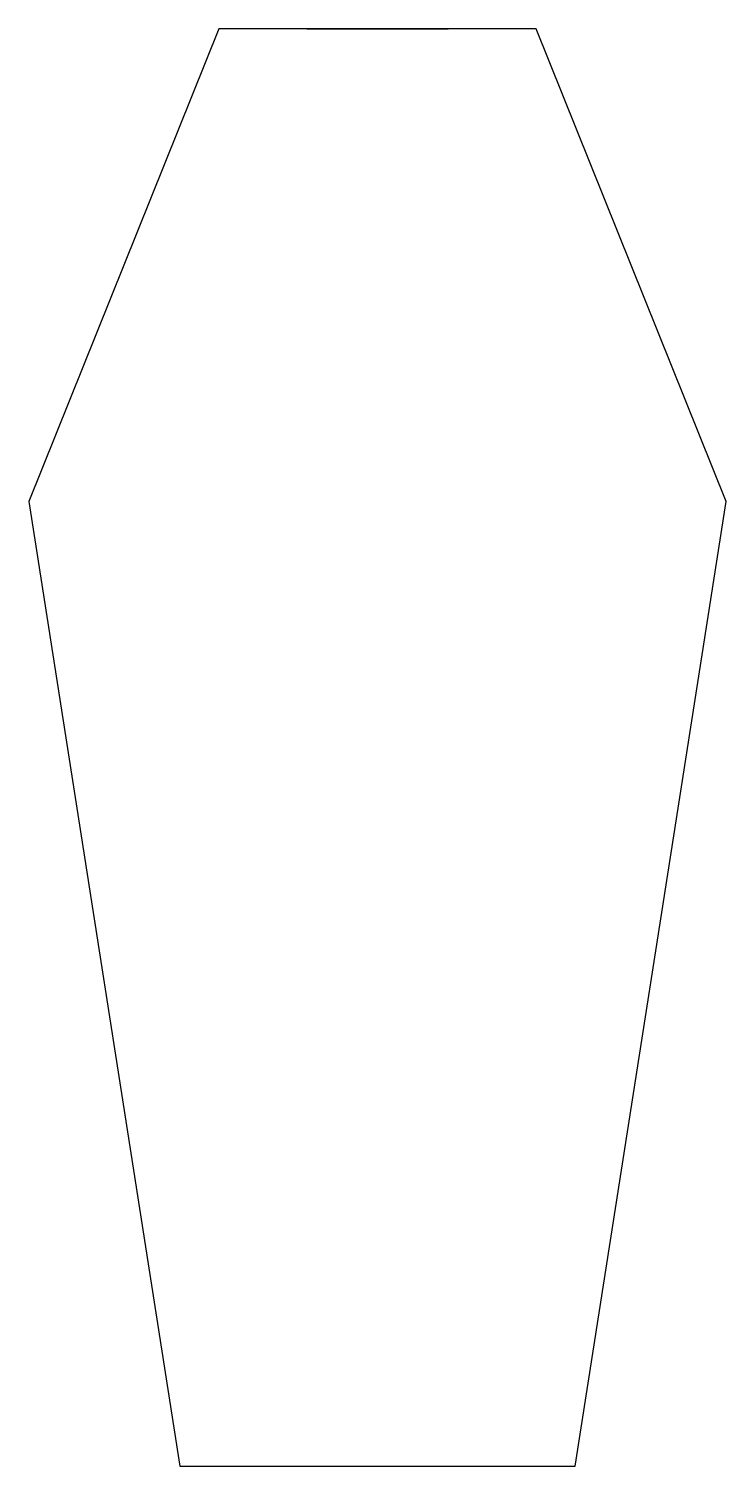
# Model space of a CAD drawing. Header units: centimetres. Extents: x -5.2 to 5.2, y -10.6 to 10.6.
import ezdxf

# ---------------------------------------------------------------- set-up
doc = ezdxf.new("R2010")
doc.units = ezdxf.units.CM
doc.header["$MEASUREMENT"] = 0
doc.layers.add('Camada 1', color=7, linetype='Continuous')

msp = doc.modelspace()

# ---------------------------------------------------------------- linework, layer by layer
at = {"layer": 'Camada 1'}
msp.add_open_spline([(-1.04451, 10.62519), (-1.04451, 10.62519), (2.34115, 10.62519), (2.34115, 10.62519), (2.34115, 10.62519), (2.34115, 10.62519), (5.15052, 3.63778), (5.15052, 3.63778), (5.15052, 3.63778), (5.15052, 3.63778), (2.91741, -10.62519), (2.91741, -10.62519), (2.91741, -10.62519), (2.91741, -10.62519), (-0.25211, -10.62519), (-0.25211, -10.62519), (-0.25211, -10.62519), (-0.25211, -10.62519), (-2.91744, -10.62519), (-2.91744, -10.62519), (-2.91744, -10.62519), (-2.91744, -10.62519), (-5.15052, 3.63778), (-5.15052, 3.63778), (-5.15052, 3.63778), (-5.15052, 3.63778), (-2.34115, 10.62519), (-2.34115, 10.62519), (-2.34115, 10.62519), (-2.34115, 10.62519), (1.04451, 10.62519), (1.04451, 10.62519), (1.04451, 10.62519), (1.04451, 10.62519), (-1.04451, 10.62519), (-1.04451, 10.62519)], degree=3, knots=[0, 0, 0, 0, 0.1, 0.1, 0.1, 0.1, 0.2, 0.2, 0.2, 0.2, 0.3, 0.3, 0.3, 0.3, 0.4, 0.4, 0.4, 0.4, 0.5, 0.5, 0.5, 0.5, 0.6, 0.6, 0.6, 0.6, 0.7, 0.7, 0.7, 0.7, 0.8, 0.8, 0.8, 0.8, 1, 1, 1, 1], dxfattribs=at)

doc.saveas('drawing.dxf')
